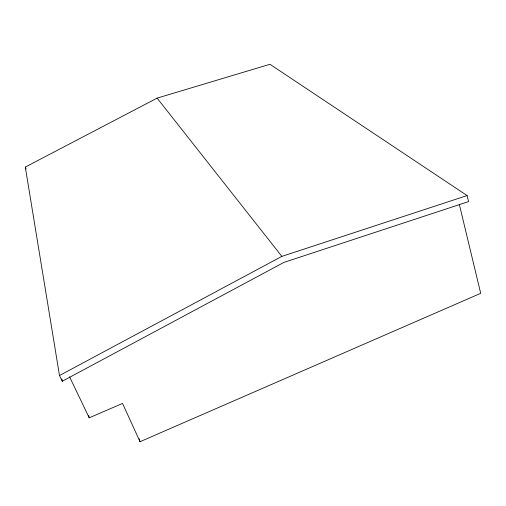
<?xml version="1.0" encoding="UTF-8"?>
<svg xmlns="http://www.w3.org/2000/svg" width="506" height="506" viewBox="0 0 506 506"><rect width="100%" height="100%" fill="white"/><g stroke="black" fill="none" stroke-linecap="round" stroke-linejoin="round"><path stroke-width="0.76" d="M59.499 375.528L281.842 256.39L467.114 195.569L468.537 201.609L283.879 262.412L62.27 381.246L59.499 375.528L25.3 167.069L157.113 98.126L269.964 64.281L467.114 195.569M69.556 376.806L89.201 417.804L122.547 403.434L140.023 441.719L480.7 293.322L459.347 204.443M157.113 98.126L281.842 256.39M25.3 167.069L26.148 168.947M139.156 438.683L140.023 441.719M88.721 415.483L89.201 417.804M61.877 378.912L62.27 381.246"/></g></svg>
